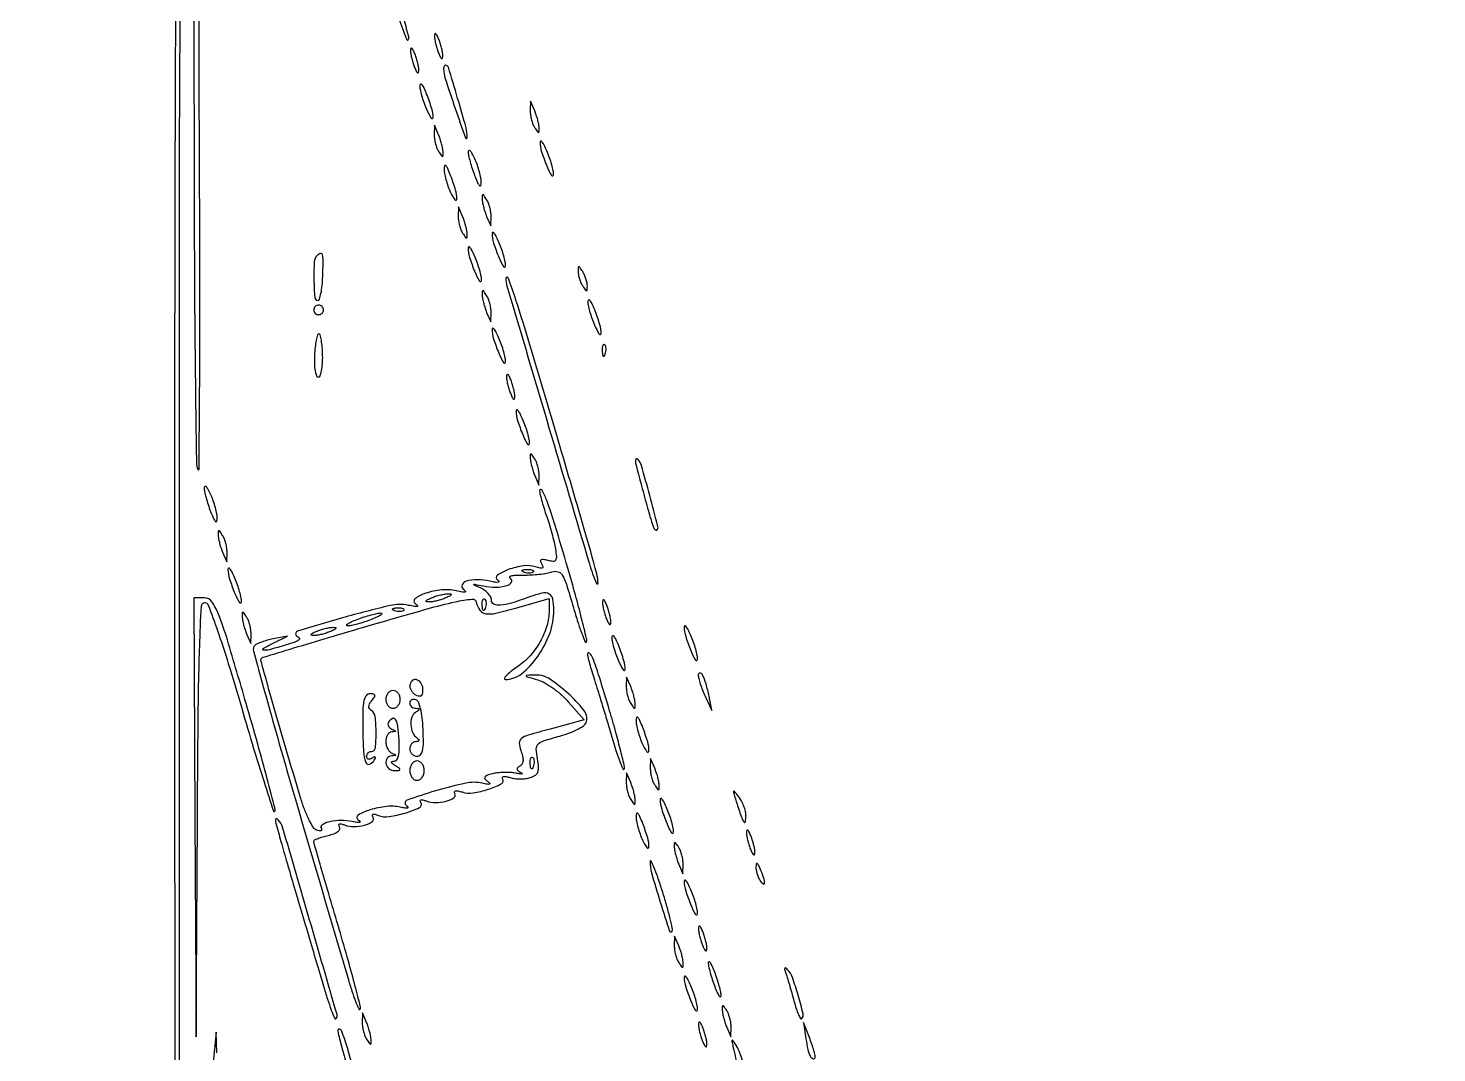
# Model space of a CAD drawing. Extents: x 23 to 255, y 40 to 184.
# Drawn here: x 230.58 to 255.4, y 77.51 to 95.58 of the extents above; entities that cross this region are included whole.
import ezdxf

# ---------------------------------------------------------------- set-up
doc = ezdxf.new("R2010")
doc.units = 0
doc.header["$MEASUREMENT"] = 0

msp = doc.modelspace()

# ---------------------------------------------------------------- linework, layer by layer
for points in [[(207.919475, 175.632891, 0.000007), (191.762556, 175.634099, 0.00002), (173.0434, 175.634494, 0.000013), (151.49745, 175.633531)], [(233.183027, 98.409313, 0.000031), (233.169312, 94.918107, 0.000635), (233.159268, 91.047971, 0.000385), (233.156726, 86.466497), (233.15929, 74.5326)], [(237.121119, 95.713974, 0.013031), (237.188913, 95.52253, 0.007653), (237.248858, 95.37319, 0.533125), (237.271197, 95.368797, 0.269435), (237.285315, 95.422079, 0.000448), (237.021912, 96.38039, 0.003598)], [(233.2422, 77.1552), (233.2422, 87.558345, -0.000303), (233.245846, 93.582994, -0.002761), (233.263509, 96.206421, -0.001261)], [(233.494685, 95.72839, -0.000686), (233.501946, 92.902899, 0.001081), (233.508372, 90.990571, 0.001726), (233.523037, 89.356416, 0.000326), (233.541884, 87.915306, 0.091121), (233.565396, 87.796555, 0.823744), (233.588526, 87.800871, 0.000367), (233.598885, 89.192894, 0.001821), (233.603835, 90.807146, 0.001045), (233.59865, 92.753873, -0.000653), (233.588502, 95.697456, -0.005609)], [(233.90422, 77.50683), (233.88944, 77.8743), (233.857055, 77.51475, -0.015538), (233.829902, 77.291251, -0.146249)], [(236.40441, 76.907519, 0.001683), (236.201689, 77.59454, 0.015755), (236.104148, 77.887113, 0.21224), (236.0634, 77.929004, 0.533087), (236.034878, 77.90955, 0.061671), (236.045673, 77.827305, 0.002542), (236.121962, 77.539117, 0.004386), (236.21727, 77.198241, 0.003095)]]:
    msp.add_lwpolyline(points, format="xyb")
for points in [[(237.737892, 95.4288, 0.04179), (237.742963, 95.36823, 0.018434), (237.75925, 95.289474, 0.018093), (237.782759, 95.206777, 0.02318), (237.8106, 95.1327, 0.015364), (237.842319, 95.064723, 0.14515), (237.86414, 95.041561, 0.507108), (237.878602, 95.047876, 0.055166), (237.883308, 95.0904, 0.04179), (237.878237, 95.15097, 0.018434), (237.86195, 95.229726, 0.018093), (237.838441, 95.312423, 0.02318), (237.8106, 95.3865, 0.015364), (237.778881, 95.454477, 0.14515), (237.75706, 95.477639, 0.507108), (237.742598, 95.471324, 0.055166)], [(237.314892, 95.175, 0.04179), (237.319963, 95.11443, 0.018434), (237.33625, 95.035674, 0.018093), (237.359759, 94.952977, 0.02318), (237.3876, 94.8789, 0.015364), (237.419319, 94.810923, 0.14515), (237.44114, 94.787761, 0.507108), (237.455602, 94.794076, 0.055166), (237.460308, 94.8366, 0.04179), (237.455237, 94.89717, 0.018434), (237.43895, 94.975926, 0.018093), (237.415441, 95.058623, 0.02318), (237.3876, 95.1327, 0.015364), (237.355881, 95.200677, 0.14515), (237.33406, 95.223839, 0.507108), (237.319598, 95.217524, 0.055166)], [(237.896803, 94.85775, 0.072396), (237.925703, 94.689185, 0.003633), (238.102972, 94.157113, 0.003282), (238.283549, 93.639113, 0.817491), (238.311322, 93.643079, 0.081626), (238.292705, 93.820484, 0.004919), (238.145504, 94.337674, 0.001976), (237.981189, 94.88616, 0.330217), (237.933918, 94.9212, 0.162758), (237.919278, 94.916305, 0.099362), (237.907044, 94.902562, 0.079641), (237.899068, 94.882017, 0.059229)], [(237.478636, 94.571363, 0.061764), (237.484176, 94.499444, 0.017485), (237.510395, 94.390043, 0.017335), (237.548955, 94.267497, 0.017523), (237.595789, 94.148363, 0.036547), (237.680004, 93.987646, 0.749758), (237.713389, 93.996944, 0.079292), (237.690785, 94.150912, 0.015895), (237.5991, 94.4136, 0.015837), (237.554641, 94.518971, 0.055356), (237.516677, 94.582084, 0.305561), (237.493481, 94.589914, 0.324955)], [(239.425242, 94.1175, 0.04208), (239.42944, 94.043439, 0.028709), (239.446047, 93.960726, 0.029001), (239.471494, 93.882239, 0.050598), (239.5026, 93.8214, 0.006504), (239.552729, 93.746001, 0.247646), (239.570166, 93.7368, 0.411928), (239.581022, 93.747572, 0.011111), (239.579958, 93.8214, 0.038039), (239.573106, 93.88196, 0.016709), (239.555316, 93.960726, 0.016424), (239.530782, 94.043426, 0.021159), (239.5026, 94.1175), (239.429892, 94.2867)], [(237.733242, 93.6945, 0.04208), (237.73744, 93.620439, 0.028709), (237.754047, 93.537726, 0.029001), (237.779494, 93.459239, 0.050598), (237.8106, 93.3984, 0.006504), (237.860729, 93.323001, 0.247646), (237.878166, 93.3138, 0.411928), (237.889022, 93.324572, 0.011111), (237.887958, 93.3984, 0.038039), (237.881106, 93.45896, 0.016709), (237.863316, 93.537726, 0.016424), (237.838782, 93.620426, 0.021159), (237.8106, 93.6945), (237.737892, 93.8637)], [(239.596948, 93.5676, 0.069344), (239.625472, 93.394245, 0.021707), (239.714713, 93.145889, 0.037611), (239.798721, 92.977833, 0.743132), (239.834564, 92.986837, 0.061764), (239.829024, 93.058756, 0.017485), (239.802805, 93.168157, 0.017335), (239.764245, 93.290703, 0.017523), (239.717411, 93.409837, 0.013896), (239.669902, 93.51144, 0.046771), (239.631045, 93.573603, 0.269941), (239.609591, 93.582456, 0.381965)], [(238.331507, 93.3984, 0.053327), (238.33852, 93.330636, 0.013169), (238.364696, 93.221797, 0.013326), (238.401483, 93.09807, 0.012987), (238.4451, 92.9754, 0.011206), (238.495883, 92.85186, 0.082917), (238.530534, 92.798725, 0.539315), (238.551496, 92.802145, 0.101438), (238.561748, 92.8485, 0.049927), (238.554776, 92.931027, 0.019576), (238.529461, 93.042551, 0.019146), (238.492453, 93.161919, 0.022622), (238.448155, 93.2715, 0.01717), (238.403232, 93.361327, 0.061392), (238.365952, 93.413469, 0.323421), (238.344169, 93.417927, 0.29396)], [(237.905452, 93.1023, 0.049927), (237.912424, 93.019773, 0.019576), (237.937739, 92.908249, 0.019146), (237.974747, 92.788881, 0.022622), (238.019045, 92.6793, 0.053628), (238.097374, 92.5476, 0.71677), (238.132773, 92.559201, 0.076247), (238.109794, 92.720076, 0.018381), (238.0221, 92.9754, 0.011206), (237.971317, 93.09894, 0.082917), (237.936666, 93.152075, 0.539315), (237.915704, 93.148655, 0.101438)], [(238.579242, 92.5524, 0.038039), (238.586094, 92.49184, 0.016709), (238.603884, 92.413074, 0.016424), (238.628418, 92.330374, 0.021159), (238.6566, 92.2563), (238.729308, 92.0871), (238.733958, 92.2563, 0.04208), (238.72976, 92.330361, 0.028709), (238.713153, 92.413074, 0.029001), (238.687706, 92.491561, 0.050598), (238.6566, 92.5524, 0.006504), (238.606471, 92.627799, 0.247646), (238.589034, 92.637, 0.411928), (238.578178, 92.626228, 0.011111)], [(238.156242, 92.2563, 0.04208), (238.16044, 92.182239, 0.028709), (238.177047, 92.099526, 0.029001), (238.202494, 92.021039, 0.050598), (238.2336, 91.9602, 0.006504), (238.283729, 91.884801, 0.247646), (238.301166, 91.8756, 0.411928), (238.312022, 91.886372, 0.011111), (238.310958, 91.9602, 0.038039), (238.304106, 92.02076, 0.016709), (238.286316, 92.099526, 0.016424), (238.261782, 92.182226, 0.021159), (238.2336, 92.2563), (238.160892, 92.4255)], [(238.750948, 91.9602, 0.069344), (238.779472, 91.786845, 0.021707), (238.868713, 91.538489, 0.037611), (238.952721, 91.370433, 0.743132), (238.988564, 91.379437, 0.061764), (238.983024, 91.451356, 0.017485), (238.956805, 91.560757, 0.017335), (238.918245, 91.683303, 0.017523), (238.871411, 91.802437, 0.013896), (238.823902, 91.90404, 0.046771), (238.785045, 91.966203, 0.269941), (238.763591, 91.975056, 0.381965)], [(235.6674, 91.5654, 0.186068), (235.617274, 91.452386, 0.017066), (235.612455, 91.139721, 0.014091), (235.627139, 90.826858, 0.39239), (235.682182, 90.7758, 0.330572), (235.710851, 90.797079, 0.023209), (235.736853, 90.900056, 0.025597), (235.757461, 91.036651, 0.015796), (235.768336, 91.1988, 0.005223), (235.77533, 91.479257, 0.070909), (235.76239, 91.580529, 0.418108), (235.726751, 91.600468, 0.126531)], [(238.327948, 91.7064, 0.069344), (238.356472, 91.533045, 0.021707), (238.445713, 91.284689, 0.037611), (238.529721, 91.116633, 0.743132), (238.565564, 91.125637, 0.061764), (238.560024, 91.197556, 0.017485), (238.533805, 91.306957, 0.017335), (238.495245, 91.429503, 0.017523), (238.448411, 91.548637, 0.013896), (238.400902, 91.65024, 0.046771), (238.362045, 91.712403, 0.269941), (238.340591, 91.721256, 0.381965)], [(240.266591, 91.2834, 0.050718), (240.272465, 91.225639, 0.027466), (240.290681, 91.1565, 0.027073), (240.317192, 91.087467, 0.038252), (240.3486, 91.0296, 0.007261), (240.398599, 90.954643, 0.246842), (240.416941, 90.945, 0.399741), (240.428788, 90.956273, 0.012417), (240.430609, 91.0296, 0.050718), (240.424735, 91.087361, 0.027466), (240.406519, 91.1565, 0.027073), (240.380008, 91.225533, 0.038252), (240.3486, 91.2834, 0.007261), (240.298601, 91.358357, 0.246842), (240.280259, 91.368, 0.399741), (240.268412, 91.356727, 0.012417)], [(238.995, 91.16432, 0.072059), (239.014461, 91.029983, 0.000098), (239.754624, 88.530848, 0.000271), (240.46792, 86.128936, 0.025028), (240.589509, 85.7844, 0.823712), (240.618852, 85.790244, 0.06445), (240.597173, 85.95281, 0.005606), (240.376976, 86.740754, 0.000726), (239.885206, 88.41823, 0.00089), (239.417854, 89.993533, 0.005825), (239.172648, 90.781099, 0.013551), (239.03425, 91.171618, 0.831198)], [(238.579242, 90.8604, 0.038039), (238.586094, 90.79984, 0.016709), (238.603884, 90.721074, 0.016424), (238.628418, 90.638374, 0.021159), (238.6566, 90.5643), (238.729308, 90.3951), (238.733958, 90.5643, 0.04208), (238.72976, 90.638361, 0.028709), (238.713153, 90.721074, 0.029001), (238.687706, 90.799561, 0.050598), (238.6566, 90.8604, 0.006504), (238.606471, 90.935799, 0.247646), (238.589034, 90.945, 0.411928), (238.578178, 90.934228, 0.011111)], [(235.611, 90.6066, 0.099038), (235.617459, 90.574313, 0.097945), (235.635851, 90.546851, 0.097945), (235.663313, 90.528459, 0.099038), (235.6956, 90.522, 0.099038), (235.727887, 90.528459, 0.097945), (235.755349, 90.546851, 0.097945), (235.773741, 90.574313, 0.099038), (235.7802, 90.6066, 0.099038), (235.773741, 90.638887, 0.097945), (235.755349, 90.666349, 0.097945), (235.727887, 90.684741, 0.099038), (235.6956, 90.6912, 0.099038), (235.663313, 90.684741, 0.097945), (235.635851, 90.666349, 0.097945), (235.617459, 90.638887, 0.099038)], [(240.439636, 90.764363, 0.061764), (240.445176, 90.692444, 0.017485), (240.471395, 90.583043, 0.017335), (240.509955, 90.460497, 0.017523), (240.556789, 90.341363, 0.036547), (240.641004, 90.180646, 0.749758), (240.674389, 90.189944, 0.079292), (240.651785, 90.343912, 0.015895), (240.5601, 90.6066, 0.015837), (240.515641, 90.711971, 0.055356), (240.477677, 90.775084, 0.305561), (240.454481, 90.782914, 0.324955)], [(235.62291, 89.8029, 0.020553), (235.621343, 89.655302, 0.035119), (235.633726, 89.532742, 0.040698), (235.656287, 89.44521, 0.319553), (235.688614, 89.4222, 0.314047), (235.721321, 89.444991, 0.038047), (235.746691, 89.534031, 0.034264), (235.763141, 89.656981, 0.021146), (235.766383, 89.8029, 0.014323), (235.759268, 89.948844, 0.023391), (235.74393, 90.071769, 0.019827), (235.723881, 90.165582, 0.342691), (235.700679, 90.1836, 0.334589), (235.676906, 90.165686, 0.019445), (235.653884, 90.071769, 0.023166), (235.634653, 89.948838, 0.014286)], [(238.750948, 90.2682, 0.069344), (238.779472, 90.094845, 0.021707), (238.868713, 89.846489, 0.037611), (238.952721, 89.678433, 0.743132), (238.988564, 89.687437, 0.061764), (238.983024, 89.759356, 0.017485), (238.956805, 89.868757, 0.017335), (238.918245, 89.991303, 0.017523), (238.871411, 90.110437, 0.013896), (238.823902, 90.21204, 0.046771), (238.785045, 90.274203, 0.269941), (238.763591, 90.283056, 0.381965)], [(240.693679, 89.88045, 0.018894), (240.698674, 89.817311, 0.168741), (240.71063, 89.792628, 0.470617), (240.726048, 89.794087, 0.054073), (240.744791, 89.829337, 0.051402), (240.757992, 89.875603, 0.05415), (240.761158, 89.922772, 0.060344), (240.754461, 89.963829, 0.126455), (240.738113, 89.991487, 0.296942), (240.719597, 89.995397, 0.208169), (240.703976, 89.979954, 0.077125), (240.694609, 89.939347, 0.028489)], [(239.006892, 89.4222, 0.04179), (239.011963, 89.36163, 0.018434), (239.02825, 89.282874, 0.018093), (239.051759, 89.200177, 0.02318), (239.0796, 89.1261, 0.015364), (239.111319, 89.058123, 0.14515), (239.13314, 89.034961, 0.507108), (239.147602, 89.041276, 0.055166), (239.152308, 89.0838, 0.04179), (239.147237, 89.14437, 0.018434), (239.13095, 89.223126, 0.018093), (239.107441, 89.305823, 0.02318), (239.0796, 89.3799, 0.015364), (239.047881, 89.447877, 0.14515), (239.02606, 89.471039, 0.507108), (239.011598, 89.464724, 0.055166)], [(239.173948, 88.83, 0.069344), (239.202472, 88.656645, 0.021707), (239.291713, 88.408289, 0.037611), (239.375721, 88.240233, 0.743132), (239.411564, 88.249237, 0.061764), (239.406024, 88.321156, 0.017485), (239.379805, 88.430557, 0.017335), (239.341245, 88.553103, 0.017523), (239.294411, 88.672237, 0.013896), (239.246902, 88.77384, 0.046771), (239.208045, 88.836003, 0.269941), (239.186591, 88.844856, 0.381965)], [(239.425242, 87.984, 0.038039), (239.432094, 87.92344, 0.016709), (239.449884, 87.844674, 0.016424), (239.474418, 87.761974, 0.021159), (239.5026, 87.6879), (239.575308, 87.5187), (239.579958, 87.6879, 0.04208), (239.57576, 87.761961, 0.028709), (239.559153, 87.844674, 0.029001), (239.533706, 87.923161, 0.050598), (239.5026, 87.984, 0.006504), (239.452471, 88.059399, 0.247646), (239.435034, 88.0686, 0.411928), (239.424178, 88.057828, 0.011111)], [(241.2792, 87.947671, 0.064104), (241.28942, 87.868288, 0.001163), (241.398439, 87.455805, 0.003161), (241.505732, 87.063617, 0.010592), (241.583083, 86.808641, 0.033672), (241.600313, 86.765882, 0.067242), (241.620401, 86.735531, 0.119981), (241.639818, 86.721872, 0.29831), (241.656058, 86.725258, 0.265688), (241.673662, 86.789863, 0.002034), (241.529926, 87.335834, 0.003364), (241.385081, 87.862842, 0.128309), (241.323502, 87.967898, 0.082239), (241.306564, 87.980023, 0.225059), (241.292214, 87.980231, 0.213681), (241.282448, 87.969129, 0.07525)], [(233.678507, 87.4764, 0.053327), (233.68552, 87.408636, 0.013169), (233.711696, 87.299797, 0.013326), (233.748483, 87.17607, 0.012987), (233.7921, 87.0534, 0.011206), (233.842883, 86.92986, 0.082917), (233.877534, 86.876725, 0.539315), (233.898496, 86.880145, 0.101438), (233.908748, 86.9265, 0.049927), (233.901776, 87.009027, 0.019576), (233.876461, 87.120551, 0.019146), (233.839453, 87.239919, 0.022622), (233.795155, 87.3495, 0.01717), (233.750232, 87.439327, 0.061392), (233.712952, 87.491469, 0.323421), (233.691169, 87.495927, 0.29396)], [(239.589773, 87.423586, 0.063703), (239.595392, 87.367688, 0.00912), (239.623426, 87.25588, 0.01024), (239.661905, 87.124239, 0.008581), (239.707949, 86.986233, -0.010698), (239.757075, 86.836887, -0.008089), (239.804817, 86.670994, -0.008187), (239.844598, 86.513668, -0.018746), (239.86815, 86.393671, -0.017345), (239.885455, 86.252092, -0.168025), (239.870938, 86.19427, -0.272691), (239.828162, 86.173108, -0.045723), (239.734172, 86.1887, 0.022943), (239.653524, 86.205881, 0.173049), (239.615765, 86.199061, 0.346674), (239.605809, 86.174278, 0.067138), (239.626865, 86.127063, -0.063941), (239.648415, 86.079557, -0.380192), (239.63801, 86.056776, -0.16368), (239.599383, 86.053243, -0.018518), (239.513526, 86.077032, 0.112866), (239.307715, 86.094061, 0.048166), (239.037694, 86.028415, 0.07001), (238.848013, 85.930978, 0.516828), (238.847805, 85.845471, -0.131764), (238.868643, 85.820203, -0.494), (238.860422, 85.804794, -0.081473), (238.809615, 85.804772, -0.013396), (238.712855, 85.823275, 0.049679), (238.489264, 85.849432, 0.076713), (238.296858, 85.823113, 0.217385), (238.223094, 85.758784, 0.36039), (238.243572, 85.683708, -0.060969), (238.280591, 85.650279, -0.563865), (238.275232, 85.633681, -0.102564), (238.229647, 85.63244, -0.009672), (238.119332, 85.654407, 0.078391), (237.865895, 85.669488, 0.051489), (237.578821, 85.611322, 0.084964), (237.397349, 85.518611, 0.510023), (237.398628, 85.429256, -0.057222), (237.4362, 85.395799, -0.560739), (237.431222, 85.379309, -0.108105), (237.387813, 85.377565, -0.009913), (237.281305, 85.398606, 0.113119), (236.954389, 85.395201, 0.009055), (236.113505, 85.17708, 0.008996), (235.321708, 84.940882, 0.72009), (235.320396, 84.851872, -0.178649), (235.355871, 84.822537, -0.376358), (235.349499, 84.79004, -0.079289), (235.278029, 84.751089, -0.012414), (235.124962, 84.701055, -0.006222), (234.82745, 84.615938, -0.099026), (234.723221, 84.608756, -0.716586), (234.717298, 84.63818, -0.018207), (234.8919, 84.731196), (235.1457, 84.85476), (234.8919, 84.805994, 0.018134), (234.7898, 84.782508, 0.019925), (234.692877, 84.752292, 0.019785), (234.61263, 84.72009, 0.087977), (234.570776, 84.69166, 0.273144), (234.545187, 84.597493, 0.001197), (234.835477, 83.549989, 0.00302), (235.286717, 81.973485, 0.000454), (236.213688, 78.817946, 0.007764), (236.282043, 78.598651, 0.013819), (236.346051, 78.420722, 0.008578), (236.402608, 78.283177, 0.529836), (236.424574, 78.278974, 0.265139), (236.434735, 78.316117, 0.001167), (236.327557, 78.729582, 0.00506), (236.198641, 79.202574, 0.003119), (236.037878, 79.756533, -0.000828), (235.874236, 80.310907, -0.001321), (235.736395, 80.785376, -0.000246), (235.616066, 81.204466, -0.06989), (235.611, 81.240533, -0.281421), (235.623904, 81.261644, -0.022647), (235.685771, 81.289883, -0.025298), (235.767993, 81.318261, -0.016388), (235.865538, 81.343062, 0.032065), (235.965873, 81.371948, 0.074733), (236.034561, 81.408904, 0.133807), (236.06642, 81.449788, 0.241938), (236.06316, 81.491061, -0.085578), (236.048925, 81.526408, -0.367713), (236.058846, 81.54489, -0.160432), (236.091798, 81.546713, -0.025887), (236.153744, 81.526552, 0.094753), (236.316848, 81.497299, 0.063502), (236.505063, 81.523499, 0.087015), (236.638365, 81.58605, 0.397107), (236.654037, 81.662401, -0.096736), (236.641349, 81.69604, -0.366608), (236.651951, 81.713931, -0.150052), (236.686006, 81.715129, -0.025932), (236.748077, 81.694934, 0.127893), (236.935849, 81.673815, 0.037242), (237.222381, 81.736942, 0.037032), (237.471883, 81.832376, 0.448076), (237.497851, 81.919738, -0.113672), (237.487389, 81.950566, -0.35508), (237.498592, 81.967608, -0.141267), (237.532869, 81.968505, -0.027983), (237.591944, 81.949552, 0.095238), (237.752524, 81.920911, 0.060131), (237.941768, 81.94633, 0.080148), (238.07893, 82.006531, 0.408377), (238.095521, 82.080088, -0.174959), (238.089345, 82.109472, -0.314056), (238.105372, 82.126751, -0.105905), (238.150033, 82.126899, -0.024912), (238.222674, 82.107768, 0.114698), (238.415797, 82.092492, 0.04125), (238.685862, 82.156273, 0.042265), (238.913534, 82.252223, 0.43494), (238.937601, 82.34023, -0.239787), (238.935544, 82.364996, -0.261422), (238.954308, 82.379911, -0.089608), (239.000789, 82.379049, -0.02752), (239.069006, 82.361463, 0.046607), (239.150753, 82.343681, 0.029664), (239.248002, 82.33767, 0.029706), (239.344986, 82.343202, 0.047776), (239.425877, 82.3606, 0.065399), (239.515252, 82.402452, 0.162005), (239.560216, 82.457938, 0.112871), (239.571831, 82.543444, 0.023922), (239.551065, 82.69339, -0.035925), (239.531331, 82.866321, -0.207629), (239.563642, 82.950215, -0.121779), (239.658125, 83.008319, -0.009434), (239.945038, 83.093976, 0.020883), (240.131143, 83.15421, 0.037112), (240.277593, 83.221192, 0.045602), (240.378876, 83.289639, 0.175223), (240.417252, 83.353886, 0.222237), (240.367313, 83.552898, 0.036966), (240.089033, 83.847379, 0.03865), (239.763375, 84.10144, 0.155751), (239.52375, 84.16937, 0.002017), (239.360388, 84.163353, 0.516895), (239.35368, 84.15302, 0.230385), (239.368011, 84.139946, 0.001184), (239.557454, 84.084579, -0.059686), (239.679055, 84.032993, -0.026131), (239.826457, 83.937954, -0.025407), (239.974205, 83.819515, -0.03094), (240.09918, 83.693786), (240.374552, 83.380155), (239.775658, 83.217661, 0.005431), (239.389484, 83.108366, 0.086025), (239.267551, 83.048213, 0.253552), (239.230834, 82.97107, 0.077886), (239.258361, 82.840553, -0.029678), (239.290164, 82.739175, -0.075711), (239.297337, 82.662688, -0.112027), (239.281055, 82.606224, -0.129047), (239.242506, 82.56571, 0.055999), (239.202857, 82.53459, 0.241897), (239.19376, 82.507027, 0.206329), (239.21059, 82.480352, 0.041722), (239.260377, 82.452003, -0.086737), (239.28368, 82.435811, -0.62008), (239.280445, 82.426037, -0.071379), (239.241589, 82.426092, -0.011509), (239.166751, 82.438706, 0.033189), (239.072142, 82.450462, 0.020573), (238.960154, 82.452269, 0.020609), (238.84895, 82.444895, 0.034633), (238.756862, 82.428455, 0.019904), (238.658391, 82.39953, 0.166229), (238.62209, 82.371648, 0.332889), (238.623903, 82.339477, 0.063741), (238.669711, 82.297272, -0.039332), (238.711672, 82.26223, -0.547026), (238.708359, 82.246275, -0.13672), (238.673378, 82.243006, -0.010045), (238.577953, 82.262215, 0.108238), (238.289247, 82.263111, 0.018391), (237.752643, 82.126487, 0.016002), (237.253191, 81.962032, 0.602552), (237.240417, 81.868768, -0.078067), (237.268864, 81.840731, -0.528993), (237.26345, 81.825244, -0.107427), (237.222709, 81.823315, -0.013226), (237.134783, 81.840515, 0.084093), (236.894932, 81.852958, 0.04371), (236.600552, 81.792264, 0.062612), (236.3937, 81.700942, 0.541065), (236.390536, 81.617863, -0.065135), (236.423217, 81.587598, -0.539048), (236.418358, 81.571614, -0.11319), (236.378095, 81.569136, -0.01203), (236.285249, 81.586801, 0.055505), (236.089454, 81.606678, 0.054573), (235.892921, 81.583227, 0.078099), (235.759893, 81.529525, 0.418323), (235.743245, 81.461151, -0.159832), (235.748894, 81.437721, -0.313083), (235.737278, 81.423566, -0.126061), (235.705923, 81.422753, -0.035403), (235.658695, 81.437136, -0.168395), (235.59872, 81.487659, -0.021735), (235.518023, 81.637647, -0.023391), (235.435723, 81.830491, -0.017547), (235.362774, 82.049517, -0.000527), (234.983587, 83.342057, -0.00344), (234.798135, 83.993293, -0.001493), (234.67967, 84.425436, -0.283692), (234.69215, 84.467521, -0.109156), (234.72007, 84.483219, -0.000178), (235.260454, 84.647066, -0.001379), (235.868149, 84.829259, -0.000851), (236.5839, 85.040374, -0.002183), (237.606236, 85.335189, -0.01544), (238.107563, 85.460805, -0.026311), (238.39696, 85.50811, -0.383146), (238.474462, 85.452504, 0.101016), (238.536963, 85.311788, 0.20729), (238.638299, 85.250676, 0.091562), (238.816789, 85.259383, 0.011797), (239.188699, 85.356309), (239.7564, 85.518657), (239.7564, 85.310411, -0.071394), (239.716939, 85.035464, -0.056936), (239.60048, 84.75912, -0.055493), (239.420763, 84.50922, -0.059975), (239.194669, 84.312256, 0.015096), (239.07796, 84.22769, 0.037069), (238.999161, 84.156983, 0.096129), (238.970147, 84.112083, 0.531085), (238.983452, 84.0924, 0.170398), (239.27064, 84.193199, 0.07071), (239.55622, 84.496993, 0.065631), (239.768617, 84.902744, 0.088019), (239.841, 85.310736, 0.046855), (239.822322, 85.509622, 0.227971), (239.756953, 85.598237, 0.182638), (239.635248, 85.613611, 0.029409), (239.402357, 85.542988, -0.013855), (239.093477, 85.43873, -0.054294), (238.896134, 85.400913, -0.129071), (238.785204, 85.420626, -0.292488), (238.7412, 85.489414, 0.121366), (238.72731, 85.545795, 0.06043), (238.685285, 85.606723, 0.054677), (238.623652, 85.662664, 0.053296), (238.55085, 85.704472, -0.002241), (238.432114, 85.757393, -0.574862), (238.431147, 85.766699, -0.208347), (238.448005, 85.770471, -0.001362), (238.600345, 85.740628, 0.049783), (238.816231, 85.71969, 0.065973), (239.011655, 85.746144, 0.184551), (239.091782, 85.804726, 0.420356), (239.076948, 85.870639, -0.332417), (239.06681, 85.896367, -0.263501), (239.088512, 85.918227, -0.057497), (239.168595, 85.931058, -0.015197), (239.29842, 85.932826, 0.017073), (239.43822, 85.935254, 0.01477), (239.584491, 85.947134, 0.015015), (239.716434, 85.96581, 0.041301), (239.807357, 85.989335, -0.155869), (239.911717, 85.992101, -0.189161), (239.988692, 85.932772, -0.059161), (240.060886, 85.771995, -0.005644), (240.18518, 85.359368, 0.00664), (240.263954, 85.099729, 0.013012), (240.334745, 84.895639, 0.012053), (240.39294, 84.751615, 0.688451), (240.413535, 84.752505, 0.14046), (240.416271, 84.816598, 0.002292), (240.329612, 85.169154, 0.005769), (240.221572, 85.580006, 0.003774), (240.087975, 86.051287, 0.003065), (239.863474, 86.803854, 0.013052), (239.7149, 87.248993, 0.043156), (239.629257, 87.433536, 0.757758)], [(233.926242, 86.6304, 0.038039), (233.933094, 86.56984, 0.016709), (233.950884, 86.491074, 0.016424), (233.975418, 86.408374, 0.021159), (234.0036, 86.3343), (234.076308, 86.1651), (234.080958, 86.3343, 0.04208), (234.07676, 86.408361, 0.028709), (234.060153, 86.491074, 0.029001), (234.034706, 86.569561, 0.050598), (234.0036, 86.6304, 0.006504), (233.953471, 86.705799, 0.247646), (233.936034, 86.715, 0.411928), (233.925178, 86.704228, 0.011111)], [(234.097948, 86.0382, 0.069344), (234.126472, 85.864845, 0.021707), (234.215713, 85.616489, 0.037611), (234.299721, 85.448433, 0.743132), (234.335564, 85.457437, 0.061764), (234.330024, 85.529356, 0.017485), (234.303805, 85.638757, 0.017335), (234.265245, 85.761303, 0.017523), (234.218411, 85.880437, 0.013896), (234.170902, 85.98204, 0.046771), (234.132045, 86.044203, 0.269941), (234.110591, 86.053056, 0.381965)], [(239.479688, 85.987087, -0.126455), (239.452029, 85.970739, -0.060344), (239.410972, 85.964042, -0.05415), (239.363803, 85.967208, -0.051402), (239.317538, 85.980409, -0.054073), (239.282287, 85.999152, -0.470617), (239.280828, 86.01457, -0.168741), (239.305511, 86.026526, -0.018894), (239.36865, 86.031521, -0.028489), (239.427547, 86.030591, -0.077125), (239.468154, 86.021224, -0.208169), (239.483597, 86.005603, -0.296942)], [(233.516266, 81.66015), (233.536532, 77.7897), (233.559428, 81.61785, -0.001102), (233.575613, 83.59538, -0.005943), (233.599557, 84.670166, -0.003368), (233.628909, 85.387514, -0.400331), (233.69025, 85.446, -0.314088), (233.751615, 85.403233, -0.004378), (233.912795, 84.954327, -0.009225), (234.104135, 84.372091, -0.003933), (234.339611, 83.586423, 0.002381), (234.550099, 82.876118, 0.004056), (234.733654, 82.284752, 0.000755), (234.898253, 81.77194, 0.560705), (234.920721, 81.766521, 0.26626), (234.930802, 81.803675, 0.00069), (234.789573, 82.34133, 0.003878), (234.623435, 82.951089, 0.002375), (234.418548, 83.667607, 0.001975), (234.087215, 84.789304, 0.020867), (233.9312, 85.240525, 0.056524), (233.813545, 85.462415, 0.246351), (233.68635, 85.529809), (233.496, 85.5306)], [(237.9375, 85.5306, -0.02318), (237.863423, 85.502759, -0.018093), (237.780726, 85.47925, -0.018434), (237.70197, 85.462963, -0.04179), (237.6414, 85.457892, -0.055166), (237.598876, 85.462598, -0.507108), (237.592561, 85.47706, -0.14515), (237.615723, 85.498881, -0.015364), (237.6837, 85.5306, -0.02318), (237.757777, 85.558441, -0.018093), (237.840474, 85.58195, -0.018434), (237.91923, 85.598237, -0.04179), (237.9798, 85.603308, -0.055166), (238.022324, 85.598602, -0.507108), (238.028639, 85.58414, -0.14515), (238.005477, 85.562319, -0.015364)], [(238.629791, 85.345537, -0.054073), (238.611048, 85.310287, -0.470617), (238.59563, 85.308828, -0.168741), (238.583674, 85.333511, -0.018894), (238.578679, 85.39665, -0.028489), (238.579609, 85.455547, -0.077125), (238.588976, 85.496154, -0.208169), (238.604597, 85.511597, -0.296942), (238.623113, 85.507688, -0.126455), (238.639461, 85.480029, -0.060344), (238.646158, 85.438972, -0.05415), (238.642992, 85.391803, -0.051402)], [(240.698892, 85.446, 0.04179), (240.703963, 85.38543, 0.018434), (240.72025, 85.306674, 0.018093), (240.743759, 85.223977, 0.02318), (240.7716, 85.1499, 0.015364), (240.803319, 85.081923, 0.14515), (240.82514, 85.058761, 0.507108), (240.839602, 85.065076, 0.055166), (240.844308, 85.1076, 0.04179), (240.839237, 85.16817, 0.018434), (240.82295, 85.246926, 0.018093), (240.799441, 85.329623, 0.02318), (240.7716, 85.4037, 0.015364), (240.739881, 85.471677, 0.14515), (240.71806, 85.494839, 0.507108), (240.703598, 85.488524, 0.055166)], [(234.349242, 85.1922, 0.038039), (234.356094, 85.13164, 0.016709), (234.373884, 85.052874, 0.016424), (234.398418, 84.970174, 0.021159), (234.4266, 84.8961), (234.499308, 84.7269), (234.503958, 84.8961, 0.04208), (234.49976, 84.970161, 0.028709), (234.483153, 85.052874, 0.029001), (234.457706, 85.131361, 0.050598), (234.4266, 85.1922, 0.006504), (234.376471, 85.267599, 0.247646), (234.359034, 85.2768, 0.411928), (234.348178, 85.266028, 0.011111)], [(236.6262, 85.1499, -0.012871), (236.50353, 85.106251, -0.013202), (236.379803, 85.069368, -0.013043), (236.270961, 85.043053, -0.052834), (236.2032, 85.035872, -0.405348), (236.189966, 85.04871, -0.257514), (236.200556, 85.069368, -0.043374), (236.266401, 85.105881, -0.013007), (236.3724, 85.1499, -0.012871), (236.49507, 85.193549, -0.013202), (236.618798, 85.230432, -0.013043), (236.727639, 85.256747, -0.052834), (236.7954, 85.263928, -0.405348), (236.808634, 85.25109, -0.257514), (236.798044, 85.230432, -0.043374), (236.732199, 85.193919, -0.013007)], [(237.195488, 85.310287, -0.126455), (237.167829, 85.293939, -0.060344), (237.126772, 85.287242, -0.05415), (237.079603, 85.290408, -0.051402), (237.033338, 85.303609, -0.054073), (236.998087, 85.322352, -0.470617), (236.996628, 85.33777, -0.168741), (237.021311, 85.349726, -0.018894), (237.08445, 85.354721, -0.028489), (237.143347, 85.353791, -0.077125), (237.183954, 85.344424, -0.208169), (237.199397, 85.328803, -0.296942)], [(235.9071, 84.9384, -0.02318), (235.833023, 84.910559, -0.018093), (235.750326, 84.88705, -0.018434), (235.67157, 84.870763, -0.04179), (235.611, 84.865692, -0.055166), (235.568476, 84.870398, -0.507108), (235.562161, 84.88486, -0.14515), (235.585323, 84.906681, -0.015364), (235.6533, 84.9384, -0.02318), (235.727377, 84.966241, -0.018093), (235.810074, 84.98975, -0.018434), (235.88883, 85.006037, -0.04179), (235.9494, 85.011108, -0.055166), (235.991924, 85.006402, -0.507108), (235.998239, 84.99194, -0.14515), (235.975077, 84.970119, -0.015364)], [(242.134948, 85.023, 0.069344), (242.163472, 84.849645, 0.021707), (242.252713, 84.601289, 0.037611), (242.336721, 84.433233, 0.743132), (242.372564, 84.442237, 0.061764), (242.367024, 84.514156, 0.017485), (242.340805, 84.623557, 0.017335), (242.302245, 84.746103, 0.017523), (242.255411, 84.865237, 0.013896), (242.207902, 84.96684, 0.046771), (242.169045, 85.029003, 0.269941), (242.147591, 85.037856, 0.381965)], [(240.862636, 84.842363, 0.061764), (240.868176, 84.770444, 0.017485), (240.894395, 84.661043, 0.017335), (240.932955, 84.538497, 0.017523), (240.979789, 84.419363, 0.036547), (241.064004, 84.258646, 0.749758), (241.097389, 84.267944, 0.079292), (241.074785, 84.421912, 0.015895), (240.9831, 84.6846, 0.015837), (240.938641, 84.789971, 0.055356), (240.900677, 84.853084, 0.305561), (240.877481, 84.860914, 0.324955)], [(240.4332, 84.544571, 0.059026), (240.439302, 84.493066, 0.006227), (240.469116, 84.375462, 0.007631), (240.508646, 84.235893, 0.006053), (240.555466, 84.086321, -0.003801), (240.614775, 83.899807, -0.001451), (240.694642, 83.639193, -0.001437), (240.779755, 83.355626, -0.001762), (240.857562, 83.090246, 0.007225), (240.929417, 82.85473, 0.012816), (240.99637, 82.663147, 0.00742), (241.055623, 82.513353, 0.534892), (241.077574, 82.508974, 0.260035), (241.087872, 82.545251, 0.002365), (241.019429, 82.82869, 0.007236), (240.933227, 83.157845, 0.004519), (240.823211, 83.540944, 0.003482), (240.642568, 84.134037, 0.017008), (240.526693, 84.465159, 0.098005), (240.467511, 84.558303, 0.676887)], [(242.385388, 84.177, 0.057875), (242.393649, 84.111481, 0.016587), (242.421401, 84.012823, 0.016458), (242.460365, 83.902779, 0.016799), (242.50624, 83.7963), (242.625848, 83.5425), (242.575607, 83.7963, 0.023464), (242.522335, 84.011799, 0.043555), (242.456193, 84.179185, 0.282415), (242.413846, 84.205553, 0.418976)], [(237.303, 83.974551, 0.092505), (237.312056, 83.926021, 0.066762), (237.338626, 83.87765, 0.065036), (237.377917, 83.836764, 0.0774), (237.42428, 83.810163, 0.090442), (237.476619, 83.800313, 0.210655), (237.512451, 83.815871, 0.158362), (237.531679, 83.857596, 0.048261), (237.533176, 83.928012, 0.13316), (237.495351, 84.03496, 0.194028), (237.412848, 84.089343, 0.269635), (237.336261, 84.063346, 0.181146)], [(241.117242, 83.9655, 0.04208), (241.12144, 83.891439, 0.028709), (241.138047, 83.808726, 0.029001), (241.163494, 83.730239, 0.050598), (241.1946, 83.6694, 0.006504), (241.244729, 83.594001, 0.247646), (241.262166, 83.5848, 0.411928), (241.273022, 83.595572, 0.011111), (241.271958, 83.6694, 0.038039), (241.265106, 83.72996, 0.016709), (241.247316, 83.808726, 0.016424), (241.222782, 83.891426, 0.021159), (241.1946, 83.9655), (241.121892, 84.1347)], [(236.473591, 83.2041, 0.011059), (236.487269, 82.814445, 0.076222), (236.526949, 82.627689, 0.413789), (236.592486, 82.598058, 0.165785), (236.676579, 82.667271, 0.029004), (236.697554, 82.706073, 0.315645), (236.694643, 82.722643, 0.315645), (236.678073, 82.725554, 0.029004), (236.639271, 82.704579, -0.068937), (236.601887, 82.688067, -0.143226), (236.570291, 82.688264, -0.19028), (236.549481, 82.704644, -0.132745), (236.5416, 82.733807, -0.093332), (236.54804, 82.768007, -0.09642), (236.566451, 82.797082, -0.099167), (236.59392, 82.816542, -0.105053), (236.6262, 82.8234, 0.382824), (236.694871, 82.885007, 0.028517), (236.708895, 83.157985, 0.029334), (236.690868, 83.437765, 0.227357), (236.622092, 83.545039, -0.110253), (236.589381, 83.576961, -0.160707), (236.579135, 83.615589, -0.115588), (236.593104, 83.662479, -0.043282), (236.632451, 83.719232, 0.025089), (236.678878, 83.781257, 0.220987), (236.684111, 83.814224, 0.291775), (236.66231, 83.833555, 0.039432), (236.598439, 83.8386, 0.233205), (236.53194, 83.8058, 0.115528), (236.492238, 83.717918, 0.044719), (236.474026, 83.544957, 0.007124)], [(236.88, 83.7399, 0.080377), (236.889585, 83.680657, 0.091482), (236.917277, 83.630361, 0.100741), (236.958501, 83.596733, 0.121457), (237.0069, 83.5848, 0.121457), (237.055299, 83.596733, 0.100741), (237.096523, 83.630361, 0.091482), (237.124215, 83.680657, 0.080377), (237.1338, 83.7399, 0.080377), (237.124215, 83.799143, 0.091482), (237.096523, 83.849439, 0.100741), (237.055299, 83.883067, 0.121457), (237.0069, 83.895, 0.121457), (236.958501, 83.883067, 0.100741), (236.917277, 83.849439, 0.091482), (236.889585, 83.799143, 0.080377)], [(237.303, 83.67645, 0.1142), (237.311114, 83.641388, 0.099053), (237.334064, 83.611342, 0.092525), (237.368366, 83.590942, 0.085141), (237.40875, 83.583505, -0.031338), (237.456783, 83.5799, -0.400184), (237.467043, 83.566999, -0.217164), (237.455891, 83.54739, -0.015243), (237.402253, 83.511046, 0.175712), (237.336468, 83.425913, 0.092986), (237.319675, 83.291809, 0.087895), (237.352934, 83.153629, 0.132168), (237.4299, 83.057345, -0.047673), (237.459304, 83.03109, -0.273631), (237.463532, 83.011487, -0.268886), (237.448362, 82.998082, -0.04656), (237.40875, 82.993895, 0.118755), (237.368412, 82.983653, 0.099323), (237.334064, 82.955704, 0.09112), (237.310994, 82.914266, 0.081749), (237.303, 82.8657, 0.099447), (237.312728, 82.817271, 0.09804), (237.340426, 82.776077, 0.097848), (237.381783, 82.748486, 0.098631), (237.430408, 82.7388, 0.210991), (237.491175, 82.765638, 0.131246), (237.527614, 82.835967, 0.055084), (237.542121, 82.971064, 0.010512), (237.536158, 83.218385, 0.017117), (237.520275, 83.418102, 0.032285), (237.491641, 83.577138, 0.037921), (237.454134, 83.690896, 0.217413), (237.40875, 83.733035, 0.080751), (237.368354, 83.739513, 0.122911), (237.334064, 83.730877, 0.143622), (237.311351, 83.70856, 0.127914)], [(236.926766, 83.338226, 0.131107), (236.916869, 83.305404, 0.121773), (236.924212, 83.270994, 0.105417), (236.948234, 83.24021, 0.07888), (236.985223, 83.218005, -0.009297), (237.040871, 83.194358, -0.292905), (237.048672, 83.182464, -0.38521), (237.040512, 83.173248, -0.0119), (236.98575, 83.168479, 0.14668), (236.945393, 83.153548, 0.091648), (236.911064, 83.11613, 0.077234), (236.887893, 83.062143, 0.062898), (236.88, 82.99965, 0.060204), (236.887877, 82.934467, 0.059088), (236.911064, 82.872597, 0.064373), (236.945284, 82.823129, 0.113869), (236.98575, 82.794829, -0.009076), (237.04157, 82.771118, -0.295955), (237.0492, 82.759356, -0.382689), (237.041027, 82.750242, -0.011437), (236.98575, 82.745479, 0.218066), (236.905183, 82.702248, 0.205492), (236.882616, 82.611434, 0.175264), (236.93284, 82.521388, 0.182941), (237.02805, 82.486295, 0.011938), (237.110866, 82.488998, 0.327416), (237.126739, 82.502081, 0.309569), (237.119453, 82.521933, 0.011213), (237.0492, 82.5696, -0.020485), (236.995877, 82.607243, -0.170012), (236.979932, 82.631669, -0.407386), (236.989195, 82.647399, -0.063263), (237.028679, 82.652905, 0.24698), (237.074386, 82.677664, 0.093296), (237.10385, 82.746578, 0.051735), (237.117231, 82.862826, 0.017095), (237.113279, 83.034854, 0.017901), (237.091384, 83.269728, 0.106016), (237.050465, 83.38541, 0.393222), (236.994354, 83.400955, 0.135365)], [(241.289452, 83.3733, 0.049927), (241.296424, 83.290773, 0.019576), (241.321739, 83.179249, 0.019146), (241.358747, 83.059881, 0.022622), (241.403045, 82.9503, 0.053628), (241.481374, 82.8186, 0.71677), (241.516773, 82.830201, 0.076247), (241.493794, 82.991076, 0.018381), (241.4061, 83.2464, 0.011206), (241.355317, 83.36994, 0.082917), (241.320666, 83.423075, 0.539315), (241.299704, 83.419655, 0.101438)], [(239.475791, 82.553737, -0.054073), (239.457048, 82.518487, -0.470617), (239.44163, 82.517028, -0.168741), (239.429674, 82.541711, -0.018894), (239.424679, 82.60485, -0.028489), (239.425609, 82.663747, -0.077125), (239.434976, 82.704354, -0.208169), (239.450597, 82.719797, -0.296942), (239.469113, 82.715888, -0.126455), (239.485461, 82.688229, -0.060344), (239.492158, 82.647172, -0.05415), (239.488992, 82.600003, -0.051402)], [(241.540242, 82.5273, 0.04208), (241.54444, 82.453239, 0.028709), (241.561047, 82.370526, 0.029001), (241.586494, 82.292039, 0.050598), (241.6176, 82.2312, 0.006504), (241.667729, 82.155801, 0.247646), (241.685166, 82.1466, 0.411928), (241.696022, 82.157372, 0.011111), (241.694958, 82.2312, 0.038039), (241.688106, 82.29176, 0.016709), (241.670316, 82.370526, 0.016424), (241.645782, 82.453226, 0.021159), (241.6176, 82.5273), (241.544892, 82.6965)], [(237.303, 82.485, 0.072314), (237.312464, 82.419908, 0.08892), (237.340013, 82.36515, 0.10214), (237.381191, 82.328761, 0.130775), (237.4299, 82.3158, 0.130775), (237.478609, 82.328761, 0.10214), (237.519788, 82.36515, 0.08892), (237.547336, 82.419908, 0.072314), (237.5568, 82.485, 0.072314), (237.547336, 82.550092, 0.08892), (237.519788, 82.60485, 0.10214), (237.478609, 82.641239, 0.130775), (237.4299, 82.6542, 0.130775), (237.381191, 82.641239, 0.10214), (237.340013, 82.60485, 0.08892), (237.312464, 82.550092, 0.072314)], [(241.117242, 82.2735, 0.04208), (241.12144, 82.199439, 0.028709), (241.138047, 82.116726, 0.029001), (241.163494, 82.038239, 0.050598), (241.1946, 81.9774, 0.006504), (241.244729, 81.902001, 0.247646), (241.262166, 81.8928, 0.411928), (241.273022, 81.903572, 0.011111), (241.271958, 81.9774, 0.038039), (241.265106, 82.03796, 0.016709), (241.247316, 82.116726, 0.016424), (241.222782, 82.199426, 0.021159), (241.1946, 82.2735), (241.121892, 82.4427)], [(241.711948, 81.9774, 0.069344), (241.740472, 81.804045, 0.021707), (241.829713, 81.555689, 0.037611), (241.913721, 81.387633, 0.743132), (241.949564, 81.396637, 0.061764), (241.944024, 81.468556, 0.017485), (241.917805, 81.577957, 0.017335), (241.879245, 81.700503, 0.017523), (241.832411, 81.819637, 0.013896), (241.784902, 81.92124, 0.046771), (241.746045, 81.983403, 0.269941), (241.724591, 81.992256, 0.381965)], [(243.069522, 81.8928, 0.005111), (243.150822, 81.650504, 0.082218), (243.191901, 81.574953, 0.661097), (243.217002, 81.581619, 0.035754), (243.225, 81.69333, 0.059183), (243.215988, 81.769199, 0.031567), (243.188065, 81.859606, 0.030933), (243.147405, 81.949558, 0.041793), (243.099262, 82.02468, 0.008936), (243.024141, 82.119243, 0.623679), (243.008834, 82.115599, 0.132078), (243.01035, 82.078487, 0.002511)], [(241.289452, 81.6813, 0.049927), (241.296424, 81.598773, 0.019576), (241.321739, 81.487249, 0.019146), (241.358747, 81.367881, 0.022622), (241.403045, 81.2583, 0.053628), (241.481374, 81.1266, 0.71677), (241.516773, 81.138201, 0.076247), (241.493794, 81.299076, 0.018381), (241.4061, 81.5544, 0.011206), (241.355317, 81.67794, 0.082917), (241.320666, 81.731075, 0.539315), (241.299704, 81.727655, 0.101438)], [(234.9342, 81.605355, 0.067976), (234.940533, 81.558985, 0.000666), (235.031463, 81.233997, 0.002185), (235.138403, 80.860023, 0.001413), (235.265309, 80.428005, -0.000141), (235.405457, 79.955362, -0.000121), (235.552761, 79.457627, -0.000122), (235.686375, 79.005347, -0.000348), (235.778905, 78.691046, 0.007102), (235.851727, 78.455481, 0.012576), (235.919377, 78.263734, 0.007134), (235.979195, 78.113353, 0.53446), (236.000848, 78.109048, 0.273166), (236.01998, 78.183333, 0.000289), (235.53721, 79.850783, 0.000521), (235.060586, 81.487083, 0.125888), (234.982439, 81.618961, 0.068168), (234.963945, 81.632999, 0.199606), (234.94837, 81.634863, 0.236951), (234.93788, 81.625279, 0.091563)], [(243.236892, 81.3852, 0.04179), (243.241963, 81.32463, 0.018434), (243.25825, 81.245874, 0.018093), (243.281759, 81.163177, 0.02318), (243.3096, 81.0891, 0.015364), (243.341319, 81.021123, 0.14515), (243.36314, 80.997961, 0.507108), (243.377602, 81.004276, 0.055166), (243.382308, 81.0468, 0.04179), (243.377237, 81.10737, 0.018434), (243.36095, 81.186126, 0.018093), (243.337441, 81.268823, 0.02318), (243.3096, 81.3429, 0.015364), (243.277881, 81.410877, 0.14515), (243.25606, 81.434039, 0.507108), (243.241598, 81.427724, 0.055166)], [(241.963242, 81.1314, 0.038039), (241.970094, 81.07084, 0.016709), (241.987884, 80.992074, 0.016424), (242.012418, 80.909374, 0.021159), (242.0406, 80.8353), (242.113308, 80.6661), (242.117958, 80.8353, 0.04208), (242.11376, 80.909361, 0.028709), (242.097153, 80.992074, 0.029001), (242.071706, 81.070561, 0.050598), (242.0406, 81.1314, 0.006504), (241.990471, 81.206799, 0.247646), (241.973034, 81.216, 0.411928), (241.962178, 81.205228, 0.011111)], [(241.539878, 80.886721, 0.083529), (241.561805, 80.685116, 0.006583), (241.715554, 80.166438, 0.004759), (241.881142, 79.651029, 0.719507), (241.923978, 79.6509, 0.135026), (241.927372, 79.70936, 0.006839), (241.884594, 79.897033, 0.010536), (241.825349, 80.120767, 0.007404), (241.749687, 80.37, 0.005965), (241.671226, 80.605598, 0.013074), (241.604347, 80.783518, 0.020185), (241.555993, 80.890056, 0.766863)], [(243.401442, 80.793, 0.053798), (243.405542, 80.73523, 0.029384), (243.422247, 80.6661, 0.028934), (243.447735, 80.597072, 0.040566), (243.4788, 80.5392, 0.095694), (243.528957, 80.486906, 0.608383), (243.553755, 80.499743, 0.081911), (243.537668, 80.597282, 0.019739), (243.4788, 80.7507, 0.014925), (243.445643, 80.821922, 0.152377), (243.423293, 80.845065, 0.491407), (243.407843, 80.838293, 0.051935)], [(242.134948, 80.5392, 0.069344), (242.163472, 80.365845, 0.021707), (242.252713, 80.117489, 0.037611), (242.336721, 79.949433, 0.743132), (242.372564, 79.958437, 0.061764), (242.367024, 80.030356, 0.017485), (242.340805, 80.139757, 0.017335), (242.302245, 80.262303, 0.017523), (242.255411, 80.381437, 0.013896), (242.207902, 80.48304, 0.046771), (242.169045, 80.545203, 0.269941), (242.147591, 80.554056, 0.381965)], [(242.390892, 79.6932, 0.04179), (242.395963, 79.63263, 0.018434), (242.41225, 79.553874, 0.018093), (242.435759, 79.471177, 0.02318), (242.4636, 79.3971, 0.015364), (242.495319, 79.329123, 0.14515), (242.51714, 79.305961, 0.507108), (242.531602, 79.312276, 0.055166), (242.536308, 79.3548, 0.04179), (242.531237, 79.41537, 0.018434), (242.51495, 79.494126, 0.018093), (242.491441, 79.576823, 0.02318), (242.4636, 79.6509, 0.015364), (242.431881, 79.718877, 0.14515), (242.41006, 79.742039, 0.507108), (242.395598, 79.735724, 0.055166)], [(241.963242, 79.3971, 0.04208), (241.96744, 79.323039, 0.028709), (241.984047, 79.240326, 0.029001), (242.009494, 79.161839, 0.050598), (242.0406, 79.101, 0.006504), (242.090729, 79.025601, 0.247646), (242.108166, 79.0164, 0.411928), (242.119022, 79.027172, 0.011111), (242.117958, 79.101, 0.038039), (242.111106, 79.16156, 0.016709), (242.093316, 79.240326, 0.016424), (242.068782, 79.323026, 0.021159), (242.0406, 79.3971), (241.967892, 79.5663)], [(242.561072, 79.101, 0.052834), (242.568253, 79.033239, 0.013043), (242.594568, 78.924397, 0.013202), (242.631451, 78.80067, 0.012871), (242.6751, 78.678, 0.013007), (242.719119, 78.572001, 0.043374), (242.755632, 78.506156, 0.257514), (242.77629, 78.495566, 0.405348), (242.789128, 78.5088, 0.052834), (242.781947, 78.576561, 0.013043), (242.755632, 78.685402, 0.013202), (242.718749, 78.80913, 0.012871), (242.6751, 78.9318, 0.013007), (242.631081, 79.037799, 0.043374), (242.594568, 79.103644, 0.257514), (242.57391, 79.114234, 0.405348)], [(243.926963, 78.915941, -0.01047), (243.952319, 78.838483, -0.002655), (243.990183, 78.71165, -0.002707), (244.03189, 78.566274, -0.002735), (244.071875, 78.420952, 0.013484), (244.111302, 78.288828, 0.025209), (244.151374, 78.184703, 0.027534), (244.187463, 78.114154, 0.491812), (244.209324, 78.111324, 0.26255), (244.232947, 78.196057, 0.010007), (244.145113, 78.52407, 0.014913), (244.043423, 78.839926, 0.108747), (243.959687, 78.9741, 0.036819), (243.925567, 79.004183, 0.454778), (243.910572, 79.001071, 0.198769), (243.907691, 78.977196, 0.016243)], [(242.134948, 78.8472, 0.069344), (242.163472, 78.673845, 0.021707), (242.252713, 78.425489, 0.037611), (242.336721, 78.257433, 0.743132), (242.372564, 78.266437, 0.061764), (242.367024, 78.338356, 0.017485), (242.340805, 78.447757, 0.017335), (242.302245, 78.570303, 0.017523), (242.255411, 78.689437, 0.013896), (242.207902, 78.79104, 0.046771), (242.169045, 78.853203, 0.269941), (242.147591, 78.862056, 0.381965)], [(236.464242, 78.0435, 0.04208), (236.46844, 77.969439, 0.028709), (236.485047, 77.886726, 0.029001), (236.510494, 77.808239, 0.050598), (236.5416, 77.7474, 0.006504), (236.591729, 77.672001, 0.247646), (236.609166, 77.6628, 0.411928), (236.620022, 77.673572, 0.011111), (236.618958, 77.7474, 0.038039), (236.612106, 77.80796, 0.016709), (236.594316, 77.886726, 0.016424), (236.569782, 77.969426, 0.021159), (236.5416, 78.0435), (236.468892, 78.2127)], [(242.809242, 78.255, 0.038039), (242.816094, 78.19444, 0.016709), (242.833884, 78.115674, 0.016424), (242.858418, 78.032974, 0.021159), (242.8866, 77.9589), (242.959308, 77.7897), (242.963958, 77.9589, 0.04208), (242.95976, 78.032961, 0.028709), (242.943153, 78.115674, 0.029001), (242.917706, 78.194161, 0.050598), (242.8866, 78.255, 0.006504), (242.836471, 78.330399, 0.247646), (242.819034, 78.3396, 0.411928), (242.808178, 78.328828, 0.011111)], [(242.390892, 78.0012, 0.04179), (242.395963, 77.94063, 0.018434), (242.41225, 77.861874, 0.018093), (242.435759, 77.779177, 0.02318), (242.4636, 77.7051, 0.015364), (242.495319, 77.637123, 0.14515), (242.51714, 77.613961, 0.507108), (242.531602, 77.620276, 0.055166), (242.536308, 77.6628, 0.04179), (242.531237, 77.72337, 0.018434), (242.51495, 77.802126, 0.018093), (242.491441, 77.884823, 0.02318), (242.4636, 77.9589, 0.015364), (242.431881, 78.026877, 0.14515), (242.41006, 78.050039, 0.507108), (242.395598, 78.043724, 0.055166)], [(244.282296, 77.753569, 0.015457), (244.316892, 77.566026, 0.056269), (244.355589, 77.451468, 0.164318), (244.397214, 77.408013, 0.345314), (244.440441, 77.41605, 0.234303), (244.44762, 77.442855, 0.013611), (244.428075, 77.527925, 0.018344), (244.397232, 77.631384, 0.012272), (244.354756, 77.7474), (244.238029, 78.0435)], [(242.996815, 77.6205, 0.017513), (243.134092, 77.086781, 0.003138), (243.431049, 76.10263, 0.000655), (243.765171, 75.024941, 0.728309), (243.797906, 75.024617, 0.150518), (243.801137, 75.165354, 0.001085), (243.473854, 76.312133, 0.002112), (243.153318, 77.408658, 0.067485), (243.038792, 77.6628, 0.009154), (242.99663, 77.727653, 0.472386), (242.983484, 77.728884, 0.248776), (242.978014, 77.710814, 0.005749)]]:
    msp.add_lwpolyline(points, format="xyb", close=True)

doc.saveas('drawing.dxf')
